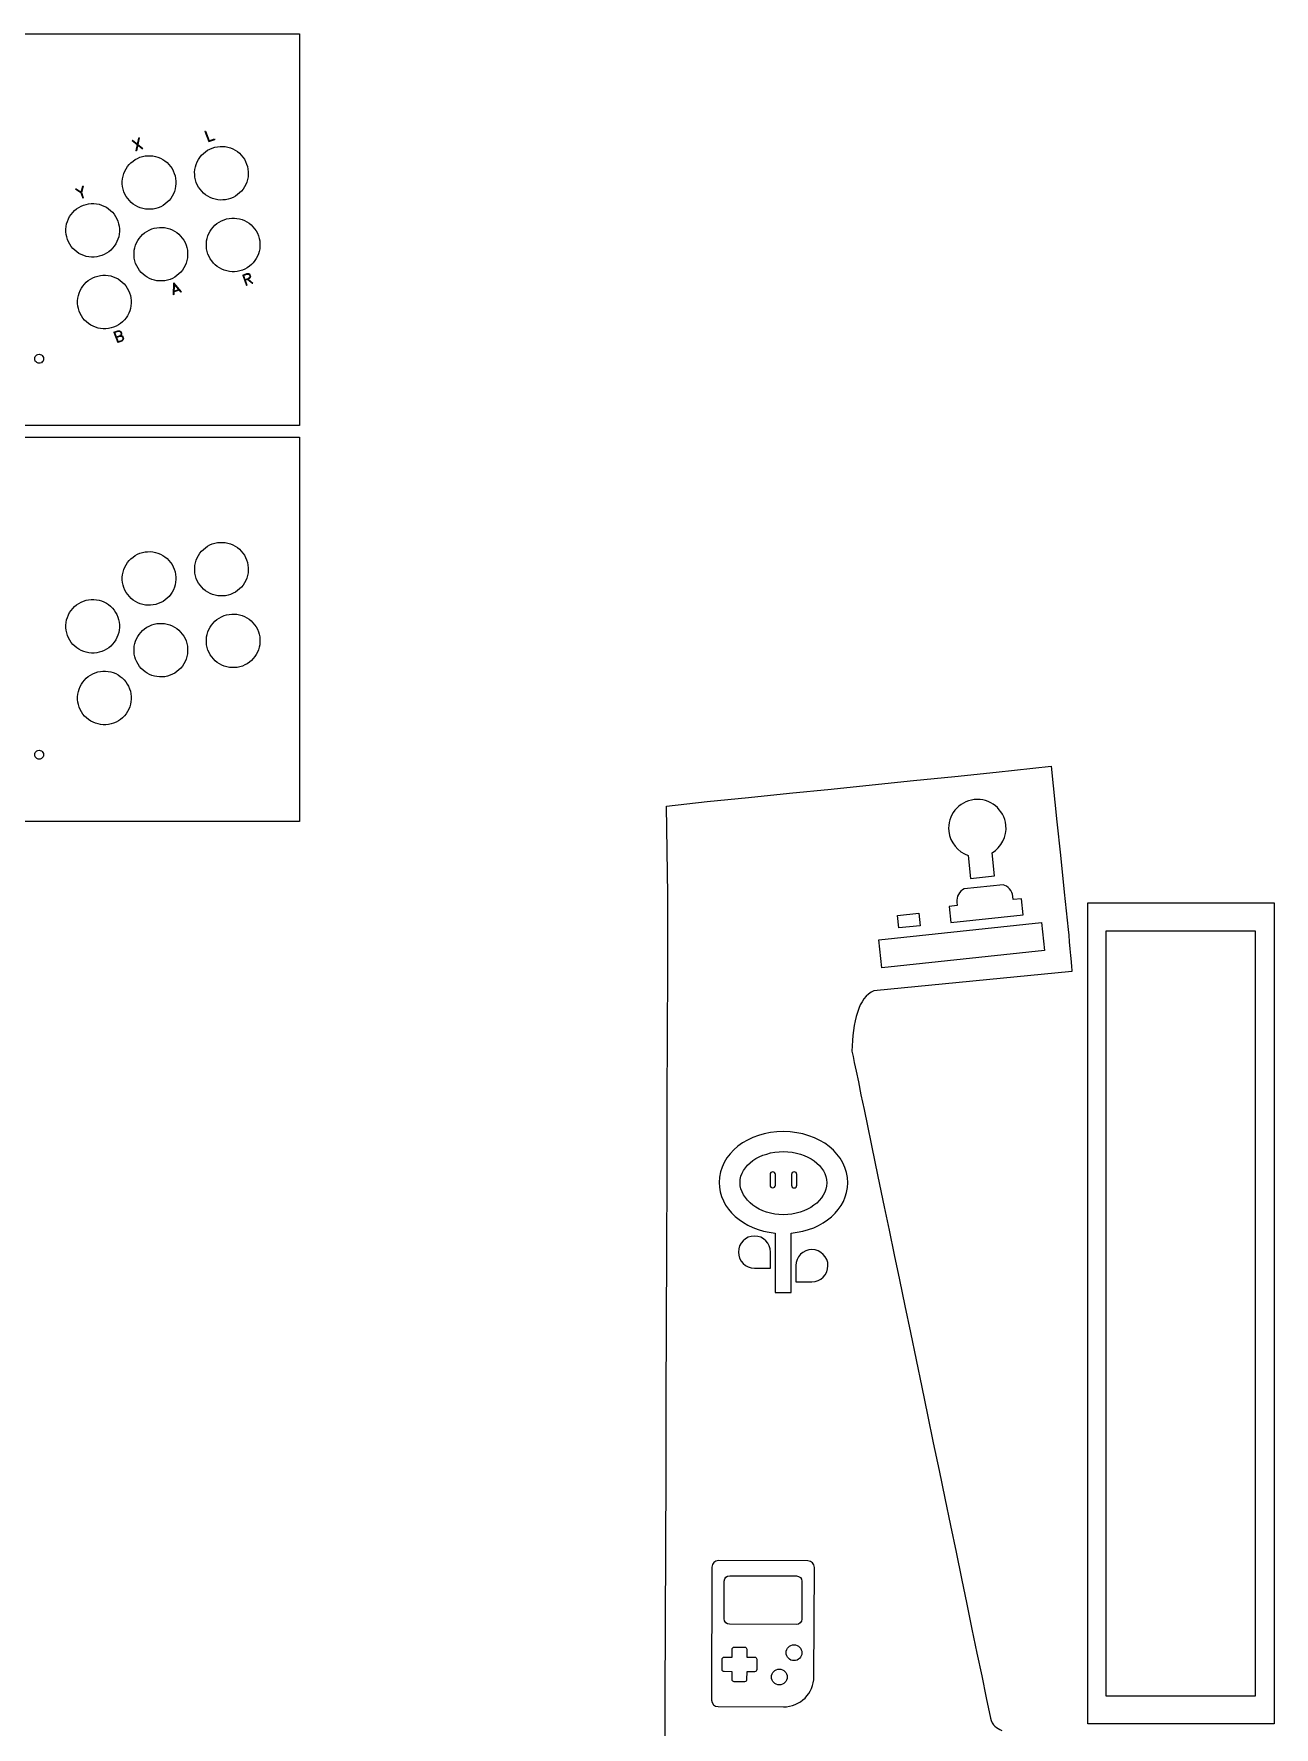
# Model space of a CAD drawing. Extents: x 10 to 3869, y -272 to 2204.
# Drawn here: x 2456 to 3121, y 1102 to 2008 of the extents above; entities that cross this region are included whole.
import ezdxf

# ---------------------------------------------------------------- set-up
doc = ezdxf.new("R2010")
doc.units = 0
doc.layers.add('Calque_1', color=7, linetype='CONTINUOUS')

msp = doc.modelspace()

# ---------------------------------------------------------------- linework, layer by layer
at = {"layer": 'Calque_1', "color": 7}
for p, q in [((2148.642442, 2008.443719), (2598.620189, 2008.443719)), ((2598.620189, 2008.443719), (2598.620189, 1798.74583)), ((2531.596028, 1933.751744), (2531.596028, 1933.751744)), ((2570.339445, 1938.727654), (2570.339445, 1938.727654)), ((2501.368, 1908.145632), (2501.368, 1908.145632)), ((2537.882135, 1895.364153), (2537.882135, 1895.364153)), ((2576.62533, 1900.339938), (2576.62533, 1900.339938)), ((2507.65391, 1869.757872), (2507.65391, 1869.757872)), ((2461.507142, 1835.047964), (2461.507142, 1835.047964)), ((2598.620189, 1798.74583), (2148.642019, 1798.74583)), ((2148.642019, 1792.395829), (2598.619738, 1792.395829)), ((2598.619738, 1792.395829), (2598.619738, 1586.698101)), ((2570.339497, 1726.679926), (2570.339497, 1726.679926)), ((2531.59608, 1721.704015), (2531.59608, 1721.704015)), ((2501.368052, 1696.097903), (2501.368052, 1696.097903)), ((2576.625382, 1688.29221), (2576.625382, 1688.29221)), ((2537.882187, 1683.316424), (2537.882187, 1683.316424)), ((2507.653963, 1657.710144), (2507.653963, 1657.710144)), ((2461.507194, 1623.000236), (2461.507194, 1623.000236)), ((2971.746615, 1613.022593), (3001.107993, 1616.285935)), ((3001.107993, 1616.285935), (3004.13759, 1586.489544)), ((2883.313676, 1604.03103), (2905.322419, 1606.268804)), ((2905.322402, 1606.268689), (2927.530118, 1608.526809)), ((2905.322419, 1606.268804), (2905.322402, 1606.268689)), ((2927.530118, 1608.526809), (2949.538916, 1610.764589)), ((2927.530118, 1608.526809), (2927.530118, 1608.526809)), ((2949.538905, 1610.764701), (2971.746615, 1613.022593)), ((2949.538916, 1610.764589), (2949.538905, 1610.764701)), ((2971.746615, 1613.022593), (2971.746615, 1613.022593)), ((2795.120354, 1594.841426), (2816.88948, 1597.277241)), ((2816.88948, 1597.277241), (2816.889494, 1597.2771)), ((2816.889494, 1597.2771), (2839.097204, 1599.535276)), ((2839.097179, 1599.535245), (2861.105949, 1601.773023)), ((2839.097204, 1599.535276), (2839.097179, 1599.535245)), ((2861.105949, 1601.773023), (2883.313665, 1604.031142)), ((2861.105949, 1601.773023), (2861.105949, 1601.773023)), ((2883.313665, 1604.031142), (2883.313676, 1604.03103)), ((2959.985557, 1598.364667), (2959.985557, 1598.364667)), ((2795.967345, 1547.416109), (2795.120354, 1594.841426)), ((2598.619738, 1586.698101), (2148.642019, 1586.698101)), ((3004.13759, 1586.489544), (3004.137593, 1586.489516)), ((3004.137593, 1586.489516), (3006.177969, 1568.609284)), ((2970.8128, 1557.471799), (2969.496472, 1569.845773)), ((2956.687032, 1568.483121), (2958.00336, 1556.109148)), ((3006.177969, 1568.609284), (3006.177994, 1568.609315)), ((3006.177994, 1568.609315), (3008.19098, 1548.811392)), ((2975.373797, 1552.797967), (2954.527701, 1550.580386)), ((2958.00336, 1556.109148), (2970.8128, 1557.471799)), ((2795.831327, 1507.316295), (2795.967322, 1547.41605)), ((2795.967322, 1547.41605), (2795.967345, 1547.416109)), ((2950.87303, 1541.616561), (2946.511056, 1541.152539)), ((2950.688347, 1543.352644), (2950.87303, 1541.616561)), ((2980.832458, 1544.803606), (2980.647776, 1546.539689)), ((2985.194602, 1545.267645), (2980.832458, 1544.803606)), ((2986.108137, 1536.680068), (2985.194602, 1545.267645)), ((3008.19098, 1548.811392), (3008.190978, 1548.81142)), ((3008.190978, 1548.81142), (3010.224202, 1528.814456)), ((3020.807485, 1103.340858), (3020.807485, 1543.101992)), ((3020.807485, 1543.101992), (3120.568641, 1543.101992)), ((3120.568641, 1543.101992), (3120.568641, 1103.340858)), ((2908.896449, 1523.308221), (2995.955682, 1532.56947)), ((2918.838046, 1536.331068), (2930.332585, 1537.553842)), ((2919.554093, 1529.599961), (2918.838046, 1536.331068)), ((2930.332585, 1537.553842), (2931.048632, 1530.822735)), ((2946.511056, 1541.152539), (2947.424591, 1532.564962)), ((2947.424591, 1532.564962), (2986.108137, 1536.680068)), ((2995.955682, 1532.56947), (2997.560483, 1517.483737)), ((2931.048632, 1530.822735), (2919.554093, 1529.599961)), ((3010.224202, 1528.814456), (3010.224199, 1528.814484)), ((3030.595883, 1118.187526), (3030.595883, 1528.021249)), ((3030.595883, 1528.021249), (3110.429581, 1528.021249)), ((3110.429581, 1528.021249), (3110.429581, 1118.187526)), ((2910.50125, 1508.222488), (2908.896449, 1523.308221)), ((2997.560483, 1517.483737), (2910.50125, 1508.222488)), ((2795.594303, 1437.416718), (2795.831358, 1507.316269)), ((2795.831358, 1507.316269), (2795.831327, 1507.316295)), ((3012.224722, 1506.377039), (2906.206658, 1495.915963)), ((2795.458324, 1397.316794), (2795.594308, 1437.416662)), ((2795.594308, 1437.416662), (2795.594303, 1437.416718)), ((2857.887566, 1420.528745), (2857.887566, 1420.528745)), ((2795.323002, 1357.417157), (2795.458307, 1397.316963)), ((2795.458307, 1397.316963), (2795.458324, 1397.316794)), ((2850.63641, 1397.598484), (2850.616948, 1391.859837)), ((2852.075937, 1399.02828), (2852.075937, 1399.02828)), ((2853.486272, 1391.850106), (2853.505734, 1397.588753)), ((2862.113704, 1397.55956), (2862.094242, 1391.820913)), ((2863.553231, 1398.989357), (2863.553231, 1398.989357)), ((2864.963566, 1391.811183), (2864.983028, 1397.549829)), ((2857.736737, 1376.054231), (2857.736737, 1376.054231)), ((2842.292869, 1364.629181), (2842.292869, 1364.629181)), ((2853.399404, 1366.235656), (2853.291653, 1334.463637)), ((2861.899624, 1334.434444), (2862.007374, 1366.206463)), ((2795.187007, 1317.317401), (2795.323005, 1357.417129)), ((2795.323005, 1357.417129), (2795.323002, 1357.417157)), ((2850.842454, 1347.384047), (2850.871647, 1355.992017)), ((2873.07843, 1357.351384), (2873.07843, 1357.351384)), ((2842.234483, 1347.41324), (2850.842454, 1347.384047)), ((2864.441267, 1348.772607), (2864.412074, 1340.164636)), ((2853.291653, 1334.463637), (2861.899624, 1334.434444)), ((2864.412074, 1340.164636), (2873.020045, 1340.135444)), ((2795.051677, 1277.417564), (2795.187004, 1317.317429)), ((2795.187004, 1317.317429), (2795.187007, 1317.317401)), ((2794.915648, 1237.317862), (2795.051649, 1277.417561)), ((2795.051649, 1277.417561), (2795.051677, 1277.417564)), ((2794.780374, 1197.418031), (2794.915684, 1237.317781)), ((2794.915684, 1237.317781), (2794.915648, 1237.317862)), ((2794.644378, 1157.318275), (2794.780334, 1197.41814)), ((2794.780334, 1197.41814), (2794.780374, 1197.418031)), ((2870.84104, 1190.648742), (2823.045907, 1190.810833)), ((2870.84104, 1190.648742), (2870.84104, 1190.648742)), ((2819.523396, 1187.311864), (2819.281977, 1116.125404)), ((2826.048177, 1159.60074), (2826.11686, 1179.853212)), ((2826.11686, 1179.853212), (2826.116724, 1179.853212)), ((2829.008706, 1182.725105), (2864.823535, 1182.603644)), ((2867.6957, 1179.712203), (2867.627017, 1159.459731)), ((2874.142085, 1128.684996), (2874.34028, 1187.12596)), ((2794.509065, 1117.418553), (2794.644381, 1157.318247)), ((2794.644381, 1157.318247), (2794.644378, 1157.318275)), ((2864.735306, 1156.587838), (2828.920613, 1156.709299)), ((2830.317388, 1139.135614), (2830.331747, 1143.369516)), ((2831.478936, 1144.508815), (2837.013553, 1144.490045)), ((2838.152717, 1143.342992), (2838.138358, 1139.10909)), ((2824.917799, 1132.476056), (2824.936568, 1138.010537)), ((2826.083893, 1139.149971), (2830.317388, 1139.135614)), ((2838.138358, 1139.10909), (2842.372395, 1139.094731)), ((2843.511559, 1137.947543), (2843.49279, 1132.413197)), ((2863.439971, 1137.230813), (2863.439971, 1137.230813)), ((2830.290593, 1131.314509), (2826.057369, 1131.328866)), ((2830.276234, 1127.080743), (2830.290593, 1131.314509)), ((2836.949879, 1125.914786), (2831.415669, 1125.933554)), ((2838.111292, 1131.287987), (2838.096933, 1127.054221)), ((2842.345329, 1131.273627), (2838.111292, 1131.287987)), ((2843.49279, 1132.413197), (2843.492247, 1132.413199)), ((2843.492247, 1132.413199), (2843.492247, 1132.413063)), ((2794.37305, 1077.318711), (2794.50904, 1117.418522)), ((2794.50904, 1117.418522), (2794.509065, 1117.418553)), ((2855.574932, 1124.222793), (2855.574932, 1124.222793)), ((3110.429581, 1118.187526), (3030.595883, 1118.187526)), ((2822.780674, 1112.602624), (2857.829363, 1112.483761)), ((3120.568641, 1103.340858), (3020.807485, 1103.340858))]:
    msp.add_line(p, q, dxfattribs=at)
at = {"layer": 'Calque_1', "color": 1}
for p, q in [((2508.975288, 1951.356014), (2509.240488, 1951.452539)), ((2508.975288, 1951.356014), (2514.449958, 1947.041604)), ((2509.240488, 1951.452539), (2514.715158, 1947.138129)), ((2512.422916, 1952.610847), (2511.002329, 1945.786772)), ((2512.688115, 1952.707374), (2511.26753, 1945.883296)), ((2512.688115, 1952.707374), (2512.422916, 1952.610847)), ((2548.029243, 1956.303467), (2548.294442, 1956.399994)), ((2548.029243, 1956.303467), (2550.056284, 1950.734225)), ((2548.294442, 1956.399994), (2550.224972, 1951.095959)), ((2550.056284, 1950.734225), (2553.238712, 1951.892533)), ((2550.224972, 1951.095959), (2553.142199, 1952.157743)), ((2553.142199, 1952.157743), (2553.238712, 1951.892533)), ((2511.26753, 1945.883296), (2511.002329, 1945.786772)), ((2514.449958, 1947.041604), (2514.715158, 1947.138129)), ((2478.722543, 1925.405158), (2478.987746, 1925.501684)), ((2478.722543, 1925.405158), (2481.544216, 1923.428819)), ((2478.987746, 1925.501684), (2481.809417, 1923.525343)), ((2482.435373, 1926.756519), (2481.544216, 1923.428819)), ((2481.544216, 1923.428819), (2482.606, 1920.511594)), ((2482.700574, 1926.853043), (2481.809417, 1923.525343)), ((2481.809417, 1923.525343), (2482.8712, 1920.608118)), ((2482.700574, 1926.853043), (2482.435373, 1926.756519)), ((2482.606, 1920.511594), (2482.8712, 1920.608118)), ((2568.229393, 1879.273753), (2570.351019, 1880.045965)), ((2568.229393, 1879.273753), (2570.256435, 1873.70451)), ((2568.59113, 1879.105083), (2570.447532, 1879.780755)), ((2568.59113, 1879.105083), (2570.521636, 1873.801034)), ((2571.316272, 1877.39394), (2569.45987, 1876.718269)), ((2571.41281, 1877.128744), (2569.556383, 1876.453059)), ((2570.351019, 1880.045965), (2571.243158, 1880.070341)), ((2570.447532, 1879.780755), (2571.33967, 1879.805134)), ((2571.243158, 1880.070341), (2571.604871, 1879.901658)), ((2572.01536, 1877.948722), (2571.316272, 1877.39394)), ((2571.33967, 1879.805134), (2571.797922, 1879.371252)), ((2572.111873, 1877.683512), (2571.41281, 1877.128744)), ((2571.604871, 1879.901658), (2572.063122, 1879.467776)), ((2571.797922, 1879.371252), (2572.087509, 1878.575652)), ((2572.087509, 1878.575652), (2572.01536, 1877.948722)), ((2572.063122, 1879.467776), (2572.35271, 1878.672177)), ((2572.28056, 1878.045247), (2572.111873, 1877.683512)), ((2572.35271, 1878.672177), (2572.28056, 1878.045247)), ((2531.155578, 1875.074897), (2531.060993, 1868.733445)), ((2531.326193, 1868.829969), (2531.060993, 1868.733445)), ((2531.10878, 1870.252512), (2534.291208, 1871.410821)), ((2531.155578, 1875.074897), (2535.304223, 1870.27785)), ((2531.277443, 1870.614232), (2533.929469, 1871.579493)), ((2531.445141, 1874.279284), (2531.326193, 1868.829969)), ((2531.445141, 1874.279284), (2535.039022, 1870.181326)), ((2535.039022, 1870.181326), (2535.304223, 1870.27785)), ((2570.521636, 1873.801034), (2570.256435, 1873.70451)), ((2570.882384, 1876.935682), (2573.438863, 1874.862818)), ((2571.147609, 1877.03222), (2573.704063, 1874.959343)), ((2573.438863, 1874.862818), (2573.704063, 1874.959343)), ((2499.268979, 1848.661935), (2501.390595, 1849.434142)), ((2499.268979, 1848.661935), (2501.296018, 1843.092691)), ((2499.630706, 1848.49326), (2501.487123, 1849.16894)), ((2499.630706, 1848.49326), (2501.464695, 1843.454419)), ((2500.499438, 1846.106441), (2502.355852, 1846.78212)), ((2500.595963, 1845.841238), (2502.452378, 1846.516917)), ((2503.417635, 1843.864895), (2501.296018, 1843.092691)), ((2501.390595, 1849.434142), (2502.282729, 1849.458515)), ((2503.32111, 1844.130098), (2501.464695, 1843.454419)), ((2501.487123, 1849.16894), (2502.379253, 1849.193315)), ((2502.282729, 1849.458515), (2502.644456, 1849.28984)), ((2503.054933, 1847.336898), (2502.355852, 1846.78212)), ((2502.355852, 1846.78212), (2503.247985, 1846.806496)), ((2502.379253, 1849.193315), (2502.837507, 1848.759434)), ((2503.151461, 1847.071696), (2502.452378, 1846.516917)), ((2502.452378, 1846.516917), (2503.344511, 1846.541293)), ((2502.644456, 1849.28984), (2503.10271, 1848.85596)), ((2502.837507, 1848.759434), (2503.127085, 1847.963829)), ((2503.127085, 1847.963829), (2503.054933, 1847.336898)), ((2503.10271, 1848.85596), (2503.392288, 1848.060355)), ((2503.320136, 1847.433424), (2503.151461, 1847.071696)), ((2503.247985, 1846.806496), (2503.609714, 1846.637819)), ((2503.392288, 1848.060355), (2503.320136, 1847.433424)), ((2504.020191, 1844.684876), (2503.32111, 1844.130098)), ((2503.344511, 1846.541293), (2503.802763, 1846.107415)), ((2504.116715, 1844.419676), (2503.417635, 1843.864895)), ((2503.609714, 1846.637819), (2504.067966, 1846.203941)), ((2503.802763, 1846.107415), (2504.092342, 1845.311808)), ((2504.092342, 1845.311808), (2504.020191, 1844.684876)), ((2504.067966, 1846.203941), (2504.357543, 1845.408332)), ((2504.285392, 1844.781404), (2504.116715, 1844.419676)), ((2504.357543, 1845.408332), (2504.285392, 1844.781404))]:
    msp.add_line(p, q, dxfattribs=at)
at = {"layer": 'Calque_1', "color": 7}
for points in [[(2505.085402, 1934.909208), (2506.695097, 1938.361159), (2509.610156, 1941.03227), (2513.189288, 1942.334918)], [(2513.189288, 1942.334918), (2516.768373, 1943.637605), (2520.718359, 1943.465151), (2524.170292, 1941.855493)], [(2524.170292, 1941.855493), (2527.622226, 1940.245836), (2530.293343, 1937.33083), (2531.596028, 1933.751744)], [(2543.828801, 1939.885112), (2545.43849, 1943.337063), (2548.353542, 1946.008178), (2551.93267, 1947.310831)], [(2551.93267, 1947.310831), (2555.51176, 1948.61353), (2559.461755, 1948.441082), (2562.913698, 1946.831423)], [(2562.913698, 1946.831423), (2566.36564, 1945.221764), (2569.036762, 1942.30675), (2570.339445, 1938.727654)], [(2504.605932, 1923.928122), (2503.303236, 1927.507237), (2503.475707, 1931.457257), (2505.085402, 1934.909208)], [(2531.596028, 1933.751744), (2532.89872, 1930.172633), (2532.726251, 1926.22262), (2531.116561, 1922.770673)], [(2543.349348, 1928.904032), (2542.046648, 1932.483143), (2542.219113, 1936.433161), (2543.828801, 1939.885112)], [(2570.339445, 1938.727654), (2571.642138, 1935.148544), (2571.469669, 1931.19853), (2569.859978, 1927.746583)], [(2512.03168, 1915.82437), (2508.579741, 1917.434025), (2505.908619, 1920.349033), (2504.605932, 1923.928122)], [(2531.116561, 1922.770673), (2529.506871, 1919.318726), (2526.591821, 1916.647615), (2523.012696, 1915.344962)], [(2550.775096, 1920.80028), (2547.323157, 1922.409935), (2544.652035, 1925.324942), (2543.349348, 1928.904032)], [(2569.859978, 1927.746583), (2568.250288, 1924.294636), (2565.335237, 1921.623525), (2561.756111, 1920.320874)], [(2474.85738, 1909.303102), (2476.467069, 1912.755054), (2479.382122, 1915.426168), (2482.961252, 1916.72882)], [(2482.961252, 1916.72882), (2486.540339, 1918.031513), (2490.49033, 1917.859059), (2493.942267, 1916.249398)], [(2493.942267, 1916.249398), (2497.394204, 1914.639737), (2500.065321, 1911.724724), (2501.368, 1908.145632)], [(2523.012696, 1915.344962), (2519.43361, 1914.042266), (2515.48362, 1914.214715), (2512.03168, 1915.82437)], [(2561.756111, 1920.320874), (2558.177025, 1919.018177), (2554.227035, 1919.190625), (2550.775096, 1920.80028)], [(2474.377929, 1898.322021), (2473.075228, 1901.901132), (2473.247692, 1905.85115), (2474.85738, 1909.303102)], [(2501.368, 1908.145632), (2502.670701, 1904.56652), (2502.498236, 1900.616503), (2500.888547, 1897.164551)], [(2519.475252, 1903.947404), (2523.054366, 1905.250103), (2527.004385, 1905.077648), (2530.456346, 1903.467975)], [(2549.635248, 1890.516347), (2546.922545, 1897.969431), (2550.765352, 1906.210433), (2558.218419, 1908.923183)], [(2558.218419, 1908.923183), (2561.797535, 1910.225889), (2565.747559, 1910.053438), (2569.199527, 1908.443766)], [(2569.199527, 1908.443766), (2572.651494, 1906.834095), (2575.322636, 1903.91906), (2576.62533, 1900.339938)], [(2481.803662, 1890.218256), (2478.351726, 1891.827917), (2475.680609, 1894.742929), (2474.377929, 1898.322021)], [(2500.888547, 1897.164551), (2499.278859, 1893.7126), (2496.363805, 1891.041486), (2492.784676, 1889.738835)], [(2510.892078, 1885.540573), (2508.179374, 1892.993656), (2512.022184, 1901.234659), (2519.475252, 1903.947404)], [(2530.456346, 1903.467975), (2533.908307, 1901.858303), (2536.579444, 1898.94327), (2537.882135, 1895.364153)], [(2537.882135, 1895.364153), (2539.18485, 1891.785011), (2539.012386, 1887.834958), (2537.402684, 1884.382976)], [(2576.62533, 1900.339938), (2579.338033, 1892.886855), (2575.495225, 1884.645853), (2568.042159, 1881.933103)], [(2492.784676, 1889.738835), (2489.205589, 1888.436143), (2485.255599, 1888.608596), (2481.803662, 1890.218256)], [(2557.061051, 1882.41252), (2553.609084, 1884.022191), (2550.937941, 1886.937226), (2549.635248, 1890.516347)], [(2481.143287, 1870.915317), (2482.752977, 1874.367263), (2485.668026, 1877.038373), (2489.247149, 1878.341027)], [(2489.247149, 1878.341027), (2492.826234, 1879.64372), (2496.776222, 1879.471271), (2500.22816, 1877.861617)], [(2500.22816, 1877.861617), (2503.680098, 1876.251963), (2506.35122, 1873.336958), (2507.65391, 1869.757872)], [(2529.298741, 1876.957195), (2521.845649, 1874.244622), (2513.604742, 1878.087514), (2510.892078, 1885.540573)], [(2537.402684, 1884.382976), (2535.792982, 1880.930994), (2532.877902, 1878.259857), (2529.298741, 1876.957195)], [(2568.042159, 1881.933103), (2564.463042, 1880.630397), (2560.513018, 1880.802848), (2557.061051, 1882.41252)], [(2480.663814, 1859.93425), (2479.361125, 1863.51336), (2479.533597, 1867.463372), (2481.143287, 1870.915317)], [(2507.65391, 1869.757872), (2508.956615, 1866.178759), (2508.784154, 1862.228739), (2507.174469, 1858.776783)], [(2488.089563, 1851.830465), (2484.637617, 1853.440128), (2481.966495, 1856.355148), (2480.663814, 1859.93425)], [(2499.070602, 1851.351048), (2495.491508, 1850.048349), (2491.541508, 1850.220801), (2488.089563, 1851.830465)], [(2507.174469, 1858.776783), (2505.564783, 1855.324827), (2502.649732, 1852.653707), (2499.070602, 1851.351048)], [(2456.929034, 1833.821264), (2456.707112, 1834.649485), (2456.93834, 1835.531696), (2457.535615, 1836.135578)], [(2458.611506, 1832.1203), (2457.79231, 1832.344639), (2457.150955, 1832.993043), (2456.929034, 1833.821264)], [(2457.535615, 1836.135578), (2458.132891, 1836.73946), (2459.005473, 1836.973267), (2459.824669, 1836.748928)], [(2460.90056, 1832.73365), (2460.303285, 1832.129768), (2459.430702, 1831.89596), (2458.611506, 1832.1203)], [(2459.824669, 1836.748928), (2460.643866, 1836.524589), (2461.285221, 1835.876185), (2461.507142, 1835.047964)], [(2461.507142, 1835.047964), (2461.729063, 1834.219743), (2461.497835, 1833.337532), (2460.90056, 1832.73365)], [(2543.828854, 1727.837384), (2545.438542, 1731.289335), (2548.353594, 1733.960449), (2551.932723, 1735.263103)], [(2551.932723, 1735.263103), (2555.511812, 1736.565802), (2559.461808, 1736.393354), (2562.91375, 1734.783695)], [(2562.91375, 1734.783695), (2566.365692, 1733.174035), (2569.036814, 1730.259021), (2570.339497, 1726.679926)], [(2505.085454, 1722.861479), (2506.695149, 1726.31343), (2509.610208, 1728.984541), (2513.18934, 1730.28719)], [(2513.18934, 1730.28719), (2516.768425, 1731.589877), (2520.718411, 1731.417422), (2524.170345, 1729.807765)], [(2524.170345, 1729.807765), (2527.622278, 1728.198107), (2530.293395, 1725.283101), (2531.59608, 1721.704015)], [(2543.3494, 1716.856303), (2542.0467, 1720.435415), (2542.219165, 1724.385432), (2543.828854, 1727.837384)], [(2570.339497, 1726.679926), (2571.64219, 1723.100815), (2571.469721, 1719.150801), (2569.860031, 1715.698854)], [(2504.605984, 1711.880393), (2503.303288, 1715.459509), (2503.475759, 1719.409528), (2505.085454, 1722.861479)], [(2531.59608, 1721.704015), (2532.898773, 1718.124905), (2532.726303, 1714.174891), (2531.116613, 1710.722944)], [(2550.775148, 1708.752551), (2547.323209, 1710.362206), (2544.652087, 1713.277214), (2543.3494, 1716.856303)], [(2569.860031, 1715.698854), (2568.25034, 1712.246907), (2565.335289, 1709.575797), (2561.756163, 1708.273146)], [(2482.961304, 1704.681092), (2486.540392, 1705.983784), (2490.490382, 1705.811331), (2493.942319, 1704.20167)], [(2512.031733, 1703.776642), (2508.579794, 1705.386297), (2505.908671, 1708.301304), (2504.605984, 1711.880393)], [(2531.116613, 1710.722944), (2529.506923, 1707.270997), (2526.591873, 1704.599886), (2523.012748, 1703.297233)], [(2561.756163, 1708.273146), (2558.177078, 1706.970449), (2554.227087, 1707.142896), (2550.775148, 1708.752551)], [(2474.377982, 1686.274292), (2473.07528, 1689.853404), (2473.247744, 1693.803422), (2474.857432, 1697.255374)], [(2474.857432, 1697.255374), (2476.467121, 1700.707326), (2479.382175, 1703.37844), (2482.961304, 1704.681092)], [(2493.942319, 1704.20167), (2497.394256, 1702.592009), (2500.065373, 1699.676996), (2501.368052, 1696.097903)], [(2501.368052, 1696.097903), (2502.670753, 1692.518792), (2502.498288, 1688.568774), (2500.8886, 1685.116823)], [(2523.012748, 1703.297233), (2519.433662, 1701.994538), (2515.483672, 1702.166986), (2512.031733, 1703.776642)], [(2549.6353, 1678.468619), (2546.922597, 1685.921702), (2550.765405, 1694.162704), (2558.218471, 1696.875455)], [(2558.218471, 1696.875455), (2561.797588, 1698.178161), (2565.747612, 1698.005709), (2569.199579, 1696.396038)], [(2569.199579, 1696.396038), (2572.651546, 1694.786366), (2575.322688, 1691.871331), (2576.625382, 1688.29221)], [(2510.892131, 1673.492845), (2508.179426, 1680.945928), (2512.022236, 1689.18693), (2519.475304, 1691.899676)], [(2519.475304, 1691.899676), (2523.054418, 1693.202375), (2527.004437, 1693.029919), (2530.456398, 1691.420247)], [(2530.456398, 1691.420247), (2533.908359, 1689.810574), (2536.579496, 1686.895541), (2537.882187, 1683.316424)], [(2576.625382, 1688.29221), (2579.338085, 1680.839127), (2575.495277, 1672.598124), (2568.042211, 1669.885374)], [(2481.803715, 1678.170528), (2478.351778, 1679.780188), (2475.680661, 1682.695201), (2474.377982, 1686.274292)], [(2492.784729, 1677.691106), (2489.205641, 1676.388414), (2485.255651, 1676.560867), (2481.803715, 1678.170528)], [(2500.8886, 1685.116823), (2499.278911, 1681.664872), (2496.363857, 1678.993758), (2492.784729, 1677.691106)], [(2537.882187, 1683.316424), (2539.184902, 1679.737283), (2539.012438, 1675.78723), (2537.402736, 1672.335248)], [(2557.061103, 1670.364791), (2553.609136, 1671.974463), (2550.937994, 1674.889498), (2549.6353, 1678.468619)], [(2529.298793, 1664.909466), (2521.845701, 1662.196893), (2513.604794, 1666.039786), (2510.892131, 1673.492845)], [(2537.402736, 1672.335248), (2535.793034, 1668.883265), (2532.877954, 1666.212128), (2529.298793, 1664.909466)], [(2568.042211, 1669.885374), (2564.463094, 1668.582668), (2560.51307, 1668.75512), (2557.061103, 1670.364791)], [(2481.143339, 1658.867589), (2482.753029, 1662.319534), (2485.668078, 1664.990644), (2489.247201, 1666.293299)], [(2489.247201, 1666.293299), (2492.826287, 1667.595991), (2496.776275, 1667.423542), (2500.228212, 1665.813888)], [(2500.228212, 1665.813888), (2503.68015, 1664.204234), (2506.351273, 1661.28923), (2507.653963, 1657.710144)], [(2480.663866, 1647.886521), (2479.361178, 1651.465632), (2479.533649, 1655.415643), (2481.143339, 1658.867589)], [(2507.653963, 1657.710144), (2508.956667, 1654.131031), (2508.784206, 1650.18101), (2507.174521, 1646.729054)], [(2488.089615, 1639.782736), (2484.63767, 1641.3924), (2481.966547, 1644.30742), (2480.663866, 1647.886521)], [(2507.174521, 1646.729054), (2505.564835, 1643.277099), (2502.649784, 1640.605979), (2499.070655, 1639.30332)], [(2499.070655, 1639.30332), (2495.49156, 1638.000621), (2491.54156, 1638.173072), (2488.089615, 1639.782736)], [(2456.929086, 1621.773535), (2456.707165, 1622.601756), (2456.938392, 1623.483968), (2457.535668, 1624.08785)], [(2457.535668, 1624.08785), (2458.132943, 1624.691731), (2459.005525, 1624.925539), (2459.824722, 1624.7012)], [(2459.824722, 1624.7012), (2460.643918, 1624.47686), (2461.285273, 1623.828457), (2461.507194, 1623.000236)], [(2458.611558, 1620.072571), (2457.792362, 1620.296911), (2457.151007, 1620.945314), (2456.929086, 1621.773535)], [(2460.900612, 1620.685921), (2460.303337, 1620.08204), (2459.430755, 1619.848232), (2458.611558, 1620.072571)], [(2461.507194, 1623.000236), (2461.729115, 1622.172015), (2461.497887, 1621.289803), (2460.900612, 1620.685921)], [(2959.985557, 1598.364667), (2951.547272, 1597.467013), (2945.412476, 1589.871617), (2946.31013, 1581.433332)], [(2976.916891, 1584.68924), (2976.019238, 1593.127524), (2968.423841, 1599.262321), (2959.985557, 1598.364667)], [(2946.31013, 1581.433332), (2946.964487, 1575.280505), (2951.180315, 1570.353282), (2956.687032, 1568.483121)], [(2969.496472, 1569.845773), (2974.486514, 1572.832565), (2977.571419, 1578.536431), (2976.916891, 1584.68924)], [(2980.647776, 1546.539689), (2980.323343, 1549.589483), (2978.15667, 1552.004111), (2975.373797, 1552.797967)], [(2954.527701, 1550.580386), (2951.974116, 1549.218845), (2950.363914, 1546.402438), (2950.688347, 1543.352644)], [(3010.224199, 1528.814484), (3011.061174, 1521.526046), (3012.224722, 1506.377039), (3012.224722, 1506.377039)], [(2906.206658, 1495.915963), (2897.875566, 1492.675954), (2894.895413, 1479.185579), (2894.478965, 1463.636754)], [(2894.478965, 1463.636754), (2894.478965, 1463.636754), (2945.326101, 1218.799963), (2968.645545, 1106.487537)], [(2857.887566, 1420.528745), (2838.579889, 1420.594224), (2823.415077, 1408.671829), (2823.363241, 1393.386943)], [(2892.227004, 1393.153401), (2892.278841, 1408.438287), (2877.195244, 1420.463265), (2857.887566, 1420.528745)], [(2834.579251, 1393.297257), (2834.610322, 1402.459006), (2845.049807, 1409.876756), (2857.851294, 1409.833341)], [(2857.851294, 1409.833341), (2870.652781, 1409.789927), (2881.041714, 1402.301541), (2881.010644, 1393.139791)], [(2852.075937, 1399.02828), (2851.282569, 1399.030971), (2850.639096, 1398.390417), (2850.63641, 1397.598484)], [(2853.505734, 1397.588753), (2853.508419, 1398.380686), (2852.869305, 1399.02559), (2852.075937, 1399.02828)], [(2863.553231, 1398.989357), (2862.759863, 1398.992047), (2862.11639, 1398.351494), (2862.113704, 1397.55956)], [(2864.983028, 1397.549829), (2864.985713, 1398.341763), (2864.346599, 1398.986666), (2863.553231, 1398.989357)], [(2823.363241, 1393.386943), (2823.315326, 1379.258394), (2836.201902, 1367.923773), (2853.399404, 1366.235656)], [(2857.736737, 1376.054231), (2845.153319, 1376.096906), (2834.547699, 1383.993475), (2834.579251, 1393.297257)], [(2850.616948, 1391.859837), (2850.614263, 1391.067904), (2851.253377, 1390.423001), (2852.046745, 1390.42031)], [(2852.046745, 1390.42031), (2852.840113, 1390.417619), (2853.483586, 1391.058173), (2853.486272, 1391.850106)], [(2881.010644, 1393.139791), (2880.979091, 1383.83601), (2870.320155, 1376.011556), (2857.736737, 1376.054231)], [(2862.007374, 1366.206463), (2879.21593, 1367.777897), (2892.179089, 1379.024852), (2892.227004, 1393.153401)], [(2862.094242, 1391.820913), (2862.091556, 1391.02898), (2862.730671, 1390.384077), (2863.524038, 1390.381386)], [(2863.524038, 1390.381386), (2864.317406, 1390.378696), (2864.96088, 1391.019249), (2864.963566, 1391.811183)], [(2842.292869, 1364.629181), (2837.545573, 1364.64528), (2833.671806, 1360.797699), (2833.655706, 1356.050403)], [(2850.871647, 1355.992017), (2850.887746, 1360.739313), (2847.040165, 1364.613081), (2842.292869, 1364.629181)], [(2833.655706, 1356.050403), (2833.639606, 1351.303107), (2837.487188, 1347.42934), (2842.234483, 1347.41324)], [(2873.07843, 1357.351384), (2868.331135, 1357.367484), (2864.457367, 1353.519902), (2864.441267, 1348.772607)], [(2881.657208, 1348.714221), (2881.673308, 1353.461517), (2877.825726, 1357.335285), (2873.07843, 1357.351384)], [(2873.020045, 1340.135444), (2877.767341, 1340.119344), (2881.641108, 1343.966926), (2881.657208, 1348.714221)], [(2823.045907, 1190.810833), (2821.108526, 1190.817403), (2819.529972, 1189.250735), (2819.523396, 1187.311864)], [(2874.34028, 1187.12596), (2874.346855, 1189.064832), (2872.778692, 1190.642171), (2870.84104, 1190.648742)], [(2826.116724, 1179.853212), (2826.122124, 1181.445416), (2827.417587, 1182.730501), (2829.008706, 1182.725105)], [(2864.823535, 1182.603644), (2866.414655, 1182.598248), (2867.7011, 1181.304407), (2867.6957, 1179.712203)], [(2828.920613, 1156.709299), (2827.329494, 1156.714695), (2826.042776, 1158.008401), (2826.048177, 1159.60074)], [(2867.627017, 1159.459731), (2867.621617, 1157.867392), (2866.326426, 1156.582442), (2864.735306, 1156.587838)], [(2830.331747, 1143.369516), (2830.333888, 1144.000893), (2830.847558, 1144.510956), (2831.478936, 1144.508815)], [(2837.013553, 1144.490045), (2837.64493, 1144.487904), (2838.154859, 1143.97464), (2838.152717, 1143.342992)], [(2859.218403, 1141.481385), (2859.226338, 1143.821155), (2861.128935, 1145.711296), (2863.468705, 1145.703361)], [(2863.468705, 1145.703361), (2865.80861, 1145.695426), (2867.698616, 1143.792693), (2867.69068, 1141.452652)], [(2824.936568, 1138.010537), (2824.938709, 1138.641914), (2825.45238, 1139.152113), (2826.083893, 1139.149971)], [(2842.372395, 1139.094731), (2843.003501, 1139.092591), (2843.513701, 1138.579191), (2843.511559, 1137.947543)], [(2863.439971, 1137.230813), (2861.100202, 1137.238748), (2859.210467, 1139.14148), (2859.218403, 1141.481385)], [(2867.69068, 1141.452652), (2867.682745, 1139.112883), (2865.779877, 1137.222878), (2863.439971, 1137.230813)], [(2826.057369, 1131.328866), (2825.425856, 1131.331007), (2824.915658, 1131.844678), (2824.917799, 1132.476056)], [(2831.415669, 1125.933554), (2830.784292, 1125.935695), (2830.274092, 1126.449095), (2830.276234, 1127.080743)], [(2838.096933, 1127.054221), (2838.094792, 1126.422708), (2837.581392, 1125.912644), (2836.949879, 1125.914786)], [(2843.492247, 1132.413063), (2843.490106, 1131.781686), (2842.976435, 1131.271487), (2842.345329, 1131.273627)], [(2855.574932, 1124.222793), (2853.235298, 1124.230728), (2851.345293, 1126.133596), (2851.353228, 1128.473365)], [(2851.353228, 1128.473365), (2851.361162, 1130.813), (2853.264031, 1132.703276), (2855.603666, 1132.695341)], [(2859.825505, 1128.444633), (2859.817841, 1126.104862), (2857.914702, 1124.214858), (2855.574932, 1124.222793)], [(2855.603666, 1132.695341), (2857.943435, 1132.687406), (2859.83344, 1130.784538), (2859.825505, 1128.444633)], [(2857.829363, 1112.483761), (2866.808423, 1112.45331), (2874.111639, 1119.707427), (2874.142085, 1128.684996)], [(2819.281977, 1116.125404), (2819.275402, 1114.186532), (2820.84343, 1112.609193), (2822.780674, 1112.602624)], [(2968.645545, 1106.487537), (2969.52096, 1102.495735), (2971.935025, 1100.974362), (2974.743658, 1099.901602)]]:
    msp.add_open_spline(points, degree=3, dxfattribs=at)

doc.saveas('drawing.dxf')
